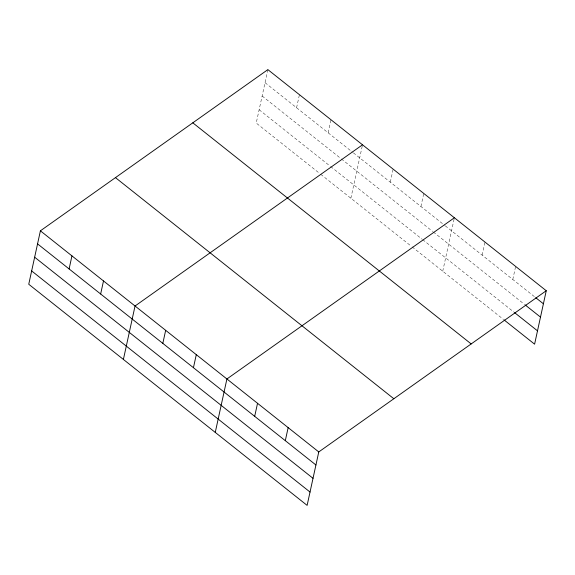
<?xml version="1.0" encoding="UTF-8"?>
<svg xmlns="http://www.w3.org/2000/svg" width="575" height="575" viewBox="0 0 575 575"><rect width="100%" height="100%" fill="white"/><g stroke="black" fill="none" stroke-linecap="round" stroke-linejoin="round"><path stroke-width="0.43" stroke-dasharray="2.88 2.16" d="M267.878 69.625L256.227 123.064L319.326 173.183M296.585 107.733L299.424 94.688M328.131 132.796L330.977 119.744M350.872 198.238L362.523 144.807M390.303 182.174L393.142 169.129M420.922 206.497L423.768 193.452M442.736 271.206L454.387 217.774M482.166 255.142L485.005 242.089M512.785 279.464L515.631 266.412M265.032 82.678L352.669 152.282M353.373 152.842L444.583 225.292M445.28 225.846L535.052 297.153M262.128 96.003L340.652 158.369M341.349 158.93L432.63 231.43M433.327 231.984L524.493 304.398M259.131 109.732L329.942 165.981M330.647 166.534L421.978 239.085M422.675 239.638L513.842 312.045M320.728 174.297L411.42 246.33M412.117 246.883L503.283 319.298"/><path stroke-width="0.86" d="M40.401 230.827L28.75 284.266L307.122 505.375L318.773 451.936L546.25 290.734L267.878 69.625L40.401 230.827L318.773 451.936M69.108 268.935L71.947 255.889M100.654 293.998L103.5 280.945M123.395 359.44L135.046 306.008L362.523 144.807M162.826 343.376L165.665 330.33M193.444 367.698L196.291 354.653M215.258 432.407L226.909 378.975L454.387 217.774M254.689 416.343L257.528 403.298M285.308 440.666L288.154 427.613M546.25 290.734L534.599 344.173L503.98 319.851M535.749 297.706L543.404 303.787M525.191 304.951L540.5 317.113M514.539 312.599L537.503 330.841M192.812 122.827L471.184 343.936M115.467 177.632L393.839 398.741M37.555 243.879L315.927 464.988M34.651 257.205L313.023 478.314M31.654 270.933L310.026 492.042"/></g></svg>
